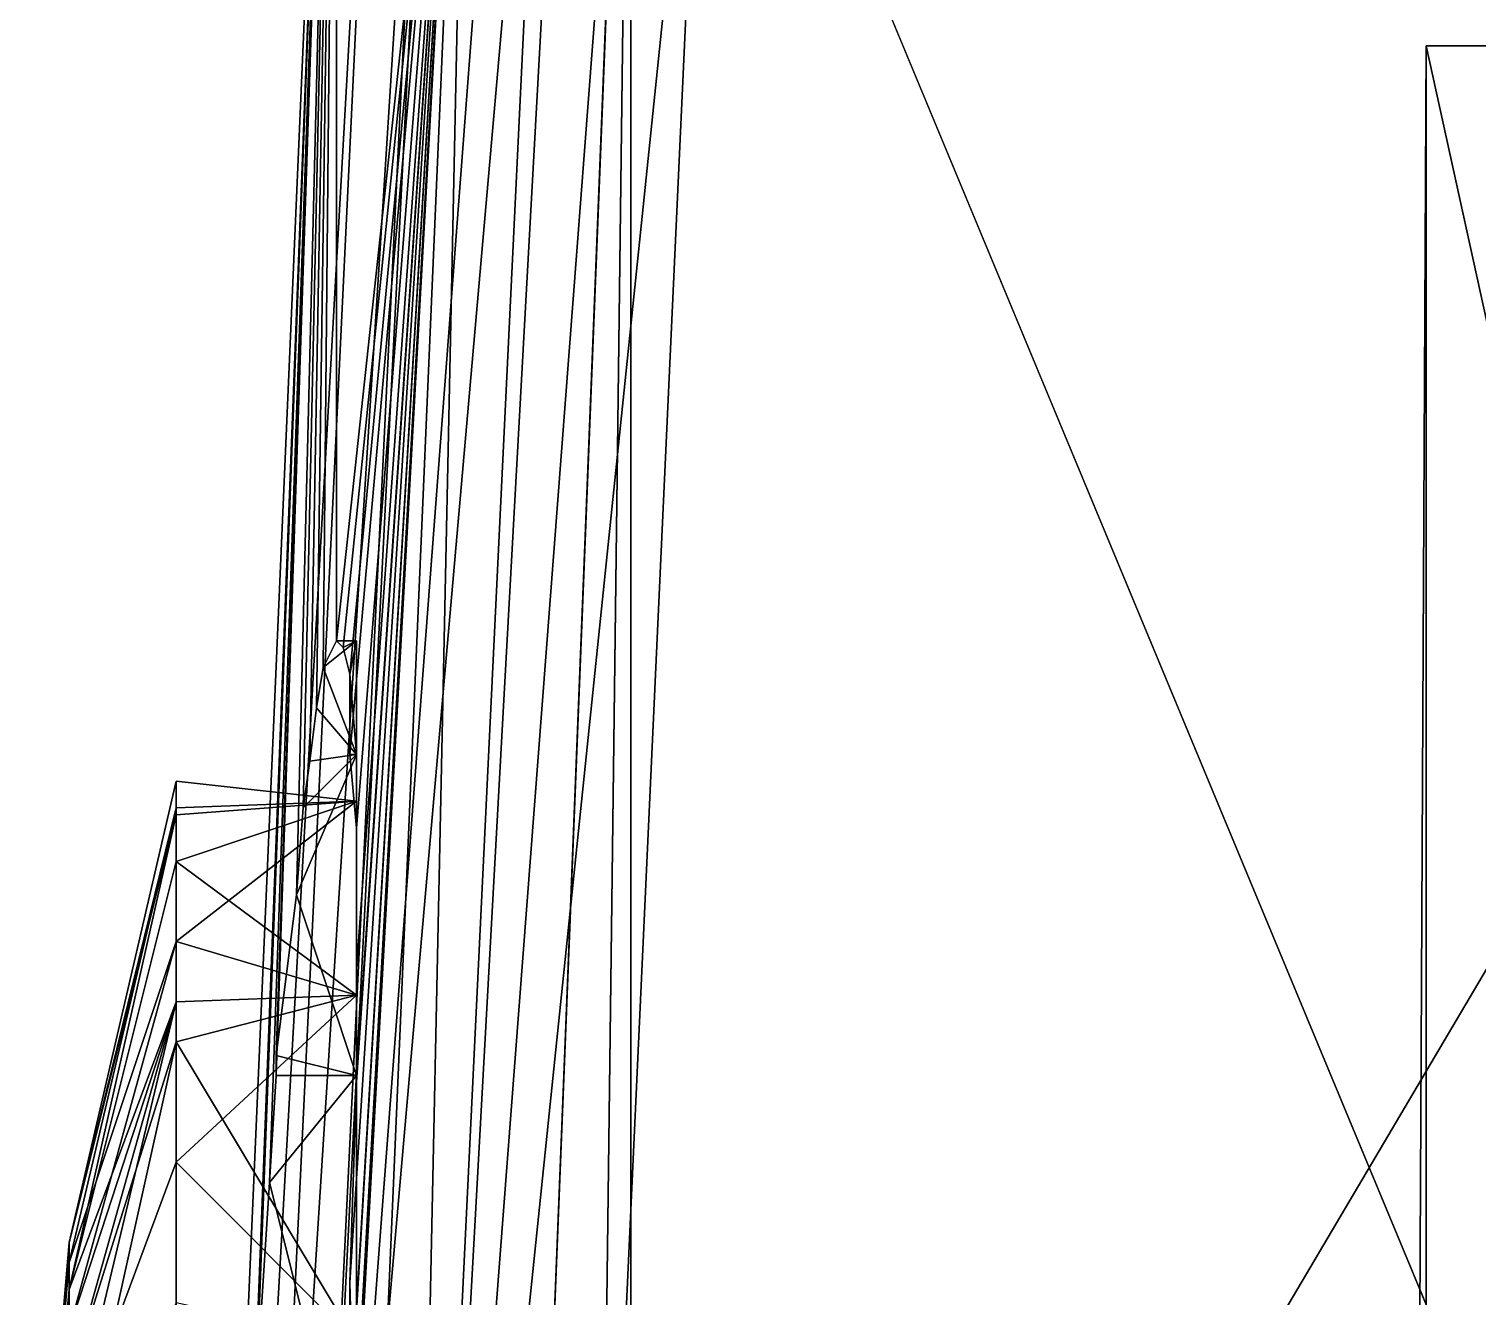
# Model space of a CAD drawing. Header units: metres. Extents: x -0.073 to 0.073, y -0.252 to 0.252.
# Drawn here: x -0.07212 to -0.05859, y 0.11706 to 0.12891 of the extents above; entities that cross this region are included whole.
import ezdxf

# ---------------------------------------------------------------- set-up
doc = ezdxf.new("R2010")
doc.units = ezdxf.units.M
for name, color, linetype in [('Object_0177', 9, 'CONTINUOUS'), ('Object_0185', 9, 'CONTINUOUS'), ('Object_0190', 9, 'CONTINUOUS'), ('Object_0280', 9, 'CONTINUOUS'), ('Object_0285', 9, 'CONTINUOUS'), ('Object_0428', 9, 'CONTINUOUS'), ('Object_0438', 9, 'CONTINUOUS'), ('Object_0513', 9, 'CONTINUOUS'), ('Object_0540', 9, 'CONTINUOUS'), ('Object_0564', 9, 'CONTINUOUS'), ('Object_0613', 9, 'CONTINUOUS'), ('Object_0851', 9, 'CONTINUOUS'), ('Object_0967', 9, 'CONTINUOUS'), ('Object_1019', 9, 'CONTINUOUS')]:
    doc.layers.add(name, color=color, linetype=linetype)

msp = doc.modelspace()

# ---------------------------------------------------------------- linework, layer by layer
at = {"layer": 'Object_0177'}
for points in [[(-0.050375, 0.133875, 0.181312), (-0.067063, 0.105625, 0.181312), (0.025312, 0.095563, 0.181312)], [(-0.067063, 0.105625, 0.181312), (-0.050375, 0.133875, 0.181312), (-0.065813, 0.13275, 0.181312)]]:
    msp.add_3dface(points, dxfattribs=at)
at = {"layer": 'Object_0185'}
for points in [[(-0.06925, 0.135938, 0.168125), (-0.071, 0.095625, 0.168125), (-0.06875, 0.135625, 0.178313)], [(-0.070188, 0.105688, 0.178313), (-0.06875, 0.135625, 0.178313), (-0.071, 0.095625, 0.168125)]]:
    msp.add_3dface(points, dxfattribs=at)
at = {"layer": 'Object_0190'}
for points in [[(-0.070188, 0.105688, 0.178313), (-0.068313, 0.135188, 0.179812), (-0.06875, 0.135625, 0.178313)], [(-0.06975, 0.105688, 0.179812), (-0.068313, 0.135188, 0.179812), (-0.070188, 0.105688, 0.178313)], [(-0.068313, 0.135188, 0.179812), (-0.06975, 0.105688, 0.179812), (-0.06825, 0.135125, 0.179938)], [(-0.067563, 0.134438, 0.180688), (-0.06825, 0.135125, 0.179938), (-0.06975, 0.105688, 0.179812)], [(-0.06975, 0.105688, 0.179812), (-0.06725, 0.134125, 0.180875), (-0.067563, 0.134438, 0.180688)], [(-0.06725, 0.134125, 0.180875), (-0.06975, 0.105688, 0.179812), (-0.068625, 0.105625, 0.180937)], [(-0.068625, 0.105625, 0.180937), (-0.067063, 0.133938, 0.181), (-0.06725, 0.134125, 0.180875)], [(-0.067063, 0.133938, 0.181), (-0.068625, 0.105625, 0.180937), (-0.0665, 0.133438, 0.181188)], [(-0.065813, 0.13275, 0.181312), (-0.0665, 0.133438, 0.181188), (-0.068625, 0.105625, 0.180937)], [(-0.065813, 0.13275, 0.181312), (-0.068625, 0.105625, 0.180937), (-0.067063, 0.105625, 0.181312)]]:
    msp.add_3dface(points, dxfattribs=at)
at = {"layer": 'Object_0280'}
for points in [[(-0.06925, 0.135938, 0.168125), (-0.070063, 0.114875, 0.161625), (-0.071, 0.095625, 0.168125)], [(-0.07, 0.116188, 0.161187), (-0.070063, 0.114875, 0.161625), (-0.06925, 0.135938, 0.168125)], [(-0.06925, 0.135938, 0.168125), (-0.069875, 0.118125, 0.16025), (-0.07, 0.116188, 0.161187)], [(-0.069875, 0.118125, 0.16025), (-0.06925, 0.135938, 0.168125), (-0.069813, 0.119125, 0.159562)], [(-0.06925, 0.135938, 0.168125), (-0.069625, 0.120813, 0.157875), (-0.069813, 0.119312, 0.159437)], [(-0.069813, 0.119312, 0.159437), (-0.069813, 0.119125, 0.159562), (-0.06925, 0.135938, 0.168125)], [(-0.069625, 0.120813, 0.157875), (-0.06925, 0.135938, 0.168125), (-0.069563, 0.121625, 0.15675)], [(-0.0695, 0.122062, 0.155813), (-0.069563, 0.121625, 0.15675), (-0.06925, 0.135938, 0.168125)], [(-0.06925, 0.135938, 0.168125), (-0.069437, 0.122562, 0.15475), (-0.0695, 0.122062, 0.155813)], [(-0.069437, 0.122562, 0.15475), (-0.06925, 0.135938, 0.168125), (-0.069375, 0.122938, 0.153375)], [(-0.06925, 0.123188, 0.15125), (-0.069375, 0.122938, 0.153375), (-0.06925, 0.135938, 0.168125)], [(-0.068, 0.13475, 0.138125), (-0.06925, 0.123188, 0.15125), (-0.06925, 0.135938, 0.168125)], [(-0.069688, 0.095563, 0.138125), (-0.06925, 0.112375, 0.140625), (-0.068, 0.13475, 0.138125)], [(-0.06925, 0.123188, 0.15125), (-0.068, 0.13475, 0.138125), (-0.069187, 0.123125, 0.150125)], [(-0.069187, 0.113812, 0.140688), (-0.068, 0.13475, 0.138125), (-0.06925, 0.112375, 0.140625)], [(-0.068, 0.13475, 0.138125), (-0.069187, 0.113812, 0.140688), (-0.069187, 0.114875, 0.140938)], [(-0.069187, 0.114875, 0.140938), (-0.069125, 0.115875, 0.141188), (-0.068, 0.13475, 0.138125)], [(-0.069125, 0.122875, 0.14875), (-0.069187, 0.123125, 0.150125), (-0.068, 0.13475, 0.138125)], [(-0.069125, 0.117188, 0.141687), (-0.068, 0.13475, 0.138125), (-0.069125, 0.115875, 0.141188)], [(-0.068, 0.13475, 0.138125), (-0.069125, 0.117188, 0.141687), (-0.069063, 0.119063, 0.142875)], [(-0.069063, 0.121437, 0.1455), (-0.069125, 0.122125, 0.146625), (-0.068, 0.13475, 0.138125)], [(-0.069125, 0.122125, 0.146688), (-0.068, 0.13475, 0.138125), (-0.069125, 0.122125, 0.146625)], [(-0.068, 0.13475, 0.138125), (-0.069125, 0.122125, 0.146688), (-0.069125, 0.122875, 0.14875)], [(-0.069063, 0.119063, 0.142875), (-0.069063, 0.119125, 0.142937), (-0.068, 0.13475, 0.138125)], [(-0.069063, 0.120125, 0.143812), (-0.068, 0.13475, 0.138125), (-0.069063, 0.119125, 0.142937)], [(-0.068, 0.13475, 0.138125), (-0.069063, 0.120125, 0.143812), (-0.069063, 0.121437, 0.1455)]]:
    msp.add_3dface(points, dxfattribs=at)
at = {"layer": 'Object_0285'}
for points in [[(-0.069063, 0.122125, 0.155875), (-0.069375, 0.122938, 0.153375), (-0.069063, 0.123188, 0.15125)], [(-0.06925, 0.123188, 0.15125), (-0.069063, 0.123188, 0.15125), (-0.069375, 0.122938, 0.153375)], [(-0.069063, 0.123188, 0.15125), (-0.06925, 0.123188, 0.15125), (-0.069187, 0.123125, 0.150125)], [(-0.069125, 0.122875, 0.14875), (-0.069063, 0.123188, 0.15125), (-0.069187, 0.123125, 0.150125)], [(-0.069063, 0.123188, 0.15125), (-0.069125, 0.122875, 0.14875), (-0.069063, 0.122125, 0.146625)], [(-0.069375, 0.122938, 0.153375), (-0.069063, 0.122125, 0.155875), (-0.069437, 0.122562, 0.15475)], [(-0.069125, 0.122125, 0.146688), (-0.069063, 0.122125, 0.146625), (-0.069125, 0.122875, 0.14875)], [(-0.0695, 0.122062, 0.155813), (-0.069437, 0.122562, 0.15475), (-0.069063, 0.122125, 0.155875)], [(-0.069063, 0.119125, 0.159562), (-0.069625, 0.120813, 0.157875), (-0.069063, 0.122125, 0.155875)], [(-0.069563, 0.121625, 0.15675), (-0.069063, 0.122125, 0.155875), (-0.069625, 0.120813, 0.157875)], [(-0.069063, 0.122125, 0.155875), (-0.069563, 0.121625, 0.15675), (-0.0695, 0.122062, 0.155813)], [(-0.069125, 0.122125, 0.146688), (-0.069125, 0.122125, 0.146625), (-0.069063, 0.122125, 0.146625)], [(-0.069063, 0.121437, 0.1455), (-0.069063, 0.122125, 0.146625), (-0.069125, 0.122125, 0.146625)], [(-0.069063, 0.122125, 0.146625), (-0.069063, 0.121437, 0.1455), (-0.069063, 0.119125, 0.142937)], [(-0.069063, 0.120125, 0.143812), (-0.069063, 0.119125, 0.142937), (-0.069063, 0.121437, 0.1455)], [(-0.069625, 0.120813, 0.157875), (-0.069063, 0.119125, 0.159562), (-0.069813, 0.119312, 0.159437)], [(-0.069813, 0.119125, 0.159562), (-0.069813, 0.119312, 0.159437), (-0.069063, 0.119125, 0.159562)], [(-0.069813, 0.119125, 0.159562), (-0.069063, 0.119125, 0.159562), (-0.069875, 0.118125, 0.16025)], [(-0.069063, 0.114875, 0.161625), (-0.069875, 0.118125, 0.16025), (-0.069063, 0.119125, 0.159562)], [(-0.069063, 0.119125, 0.142937), (-0.069063, 0.119063, 0.142875), (-0.069063, 0.114875, 0.140875)], [(-0.069125, 0.117188, 0.141687), (-0.069063, 0.114875, 0.140875), (-0.069063, 0.119063, 0.142875)], [(-0.069875, 0.118125, 0.16025), (-0.069063, 0.114875, 0.161625), (-0.07, 0.116188, 0.161187)], [(-0.069063, 0.114875, 0.140875), (-0.069125, 0.117188, 0.141687), (-0.069125, 0.115875, 0.141188)]]:
    msp.add_3dface(points, dxfattribs=at)
at = {"layer": 'Object_0428'}
for points in [[(-0.059063, 0.12875, 0.091438), (-0.052813, 0.12875, 0.091375), (-0.059063, 0.12875, 0.083562)], [(-0.053125, 0.12875, 0.0875), (-0.059063, 0.12875, 0.083562), (-0.052813, 0.12875, 0.091375)], [(-0.059063, 0.12875, 0.083562), (-0.053125, 0.12875, 0.0875), (-0.052813, 0.12875, 0.083625)]]:
    msp.add_3dface(points, dxfattribs=at)
at = {"layer": 'Object_0438'}
for points in [[(-0.059063, 0.12875, 0.083625), (-0.052813, 0.100313, 0.083562), (-0.059063, 0.060625, 0.083625)], [(-0.052813, 0.100313, 0.083562), (-0.059063, 0.12875, 0.083625), (-0.052813, 0.12875, 0.083562)]]:
    msp.add_3dface(points, dxfattribs=at)
at = {"layer": 'Object_0513'}
for points in [[(-0.0585, 0.115625, 0.14), (-0.0665, 0.134875, 0.138125), (-0.05825, 0.135625, 0.140063)], [(-0.0665, 0.134875, 0.138125), (-0.0585, 0.115625, 0.14), (-0.0665, 0.015188, 0.138125)]]:
    msp.add_3dface(points, dxfattribs=at)
at = {"layer": 'Object_0540'}
for points in [[(-0.052813, 0.12875, 0.091375), (-0.059063, 0.12875, 0.091438), (-0.052813, 0.100313, 0.091375)], [(-0.059063, 0.060625, 0.091438), (-0.052813, 0.100313, 0.091375), (-0.059063, 0.12875, 0.091438)]]:
    msp.add_3dface(points, dxfattribs=at)
at = {"layer": 'Object_0564'}
for points in [[(-0.07075, 0.121625, 0.153313), (-0.069063, 0.121688, 0.153313), (-0.07075, 0.121875, 0.1505)], [(-0.069063, 0.121688, 0.149188), (-0.07075, 0.121875, 0.1505), (-0.069063, 0.121688, 0.153313)], [(-0.07075, 0.121875, 0.1505), (-0.069063, 0.121688, 0.149188), (-0.07075, 0.121562, 0.149188)], [(-0.07075, 0.121625, 0.153313), (-0.07075, 0.121625, 0.153563), (-0.069063, 0.121688, 0.153313)], [(-0.07075, 0.120375, 0.156375), (-0.069063, 0.121688, 0.153313), (-0.07075, 0.121625, 0.153563)], [(-0.069063, 0.121688, 0.153313), (-0.07075, 0.120375, 0.156375), (-0.069063, 0.119875, 0.157125)], [(-0.07075, 0.121562, 0.149188), (-0.069063, 0.121688, 0.149188), (-0.07075, 0.121125, 0.1475)], [(-0.069063, 0.119875, 0.145375), (-0.07075, 0.121125, 0.1475), (-0.069063, 0.121688, 0.149188)], [(-0.07075, 0.121125, 0.1475), (-0.069063, 0.119875, 0.145375), (-0.07075, 0.119812, 0.145437)], [(-0.07075, 0.119812, 0.157), (-0.069063, 0.119875, 0.157125), (-0.07075, 0.120375, 0.156375)], [(-0.069063, 0.119875, 0.157125), (-0.07075, 0.118313, 0.158625), (-0.069063, 0.116625, 0.159688)], [(-0.069063, 0.119875, 0.157125), (-0.07075, 0.119812, 0.157), (-0.07075, 0.118313, 0.158625)], [(-0.07075, 0.119812, 0.145437), (-0.069063, 0.119875, 0.145375), (-0.07075, 0.119438, 0.144875)], [(-0.069063, 0.116625, 0.142813), (-0.07075, 0.119438, 0.144875), (-0.069063, 0.119875, 0.145375)], [(-0.07075, 0.119438, 0.144875), (-0.069063, 0.116625, 0.142813), (-0.07075, 0.117, 0.143)], [(-0.07075, 0.116562, 0.159562), (-0.069063, 0.116625, 0.159688), (-0.07075, 0.118313, 0.158625)]]:
    msp.add_3dface(points, dxfattribs=at)
at = {"layer": 'Object_0613'}
for points in [[(-0.059125, 0.11625, 0.084188), (-0.059063, 0.12875, 0.083562), (-0.059063, 0.060625, 0.083562)], [(-0.059063, 0.12875, 0.083562), (-0.059125, 0.11625, 0.084188), (-0.059063, 0.12875, 0.091438)], [(-0.059125, 0.11625, 0.090812), (-0.059063, 0.12875, 0.091438), (-0.059125, 0.11625, 0.084188)], [(-0.059063, 0.12875, 0.091438), (-0.059125, 0.11625, 0.090812), (-0.059063, 0.060625, 0.091438)]]:
    msp.add_3dface(points, dxfattribs=at)
at = {"layer": 'Object_0851'}
for points in [[(-0.07075, 0.121875, 0.1505), (-0.07175, 0.117563, 0.150813), (-0.07075, 0.121625, 0.153313)], [(-0.07075, 0.121875, 0.1505), (-0.07075, 0.121562, 0.149188), (-0.07175, 0.117563, 0.150813)], [(-0.07175, 0.117375, 0.1525), (-0.07075, 0.121625, 0.153313), (-0.07175, 0.117563, 0.150813)], [(-0.07075, 0.121625, 0.153313), (-0.07175, 0.117375, 0.1525), (-0.07075, 0.121625, 0.153563)], [(-0.07075, 0.120375, 0.156375), (-0.07075, 0.121625, 0.153563), (-0.07175, 0.117375, 0.1525)], [(-0.07175, 0.117125, 0.14925), (-0.07175, 0.117563, 0.150813), (-0.07075, 0.121562, 0.149188)], [(-0.07075, 0.121562, 0.149188), (-0.07075, 0.121125, 0.1475), (-0.07175, 0.117125, 0.14925)], [(-0.07075, 0.119812, 0.145437), (-0.07175, 0.117125, 0.14925), (-0.07075, 0.121125, 0.1475)], [(-0.07075, 0.120375, 0.156375), (-0.07175, 0.11675, 0.154), (-0.07075, 0.119812, 0.157)], [(-0.07175, 0.11675, 0.154), (-0.07075, 0.120375, 0.156375), (-0.07175, 0.117375, 0.1525)], [(-0.07075, 0.119812, 0.157), (-0.07175, 0.115625, 0.155188), (-0.07075, 0.118313, 0.158625)], [(-0.07175, 0.115625, 0.155188), (-0.07075, 0.119812, 0.157), (-0.07175, 0.11675, 0.154)], [(-0.07175, 0.117125, 0.14925), (-0.07075, 0.119812, 0.145437), (-0.07175, 0.11625, 0.147875)], [(-0.07075, 0.119438, 0.144875), (-0.07175, 0.11625, 0.147875), (-0.07075, 0.119812, 0.145437)], [(-0.07175, 0.11625, 0.147875), (-0.07075, 0.119438, 0.144875), (-0.07175, 0.114937, 0.146812)], [(-0.07075, 0.119438, 0.144875), (-0.07075, 0.117, 0.143), (-0.07175, 0.114937, 0.146812)], [(-0.07075, 0.116562, 0.159562), (-0.07075, 0.118313, 0.158625), (-0.07175, 0.115625, 0.155188)], [(-0.07175, 0.117563, 0.150813), (-0.072125, 0.113125, 0.1515), (-0.07175, 0.117375, 0.1525)], [(-0.072125, 0.113125, 0.1515), (-0.07175, 0.117563, 0.150813), (-0.072125, 0.113125, 0.15125)], [(-0.07175, 0.117563, 0.150813), (-0.07175, 0.117125, 0.14925), (-0.072125, 0.113125, 0.15125)], [(-0.07175, 0.117375, 0.1525), (-0.072125, 0.113125, 0.151938), (-0.07175, 0.11675, 0.154)], [(-0.072125, 0.113125, 0.151938), (-0.07175, 0.117375, 0.1525), (-0.072125, 0.113125, 0.1515)], [(-0.07175, 0.11625, 0.147875), (-0.072125, 0.113125, 0.150875), (-0.07175, 0.117125, 0.14925)], [(-0.072125, 0.113125, 0.150875), (-0.072125, 0.113125, 0.15125), (-0.07175, 0.117125, 0.14925)]]:
    msp.add_3dface(points, dxfattribs=at)
at = {"layer": 'Object_0967'}
for points in [[(-0.069063, 0.122125, 0.146625), (-0.069063, 0.121688, 0.149188), (-0.069063, 0.123188, 0.15125)], [(-0.069063, 0.121688, 0.153313), (-0.069063, 0.123188, 0.15125), (-0.069063, 0.121688, 0.149188)], [(-0.069063, 0.123188, 0.15125), (-0.069063, 0.121688, 0.153313), (-0.069063, 0.122125, 0.155875)], [(-0.069063, 0.119125, 0.142937), (-0.069063, 0.119875, 0.145375), (-0.069063, 0.122125, 0.146625)], [(-0.069063, 0.121688, 0.149188), (-0.069063, 0.122125, 0.146625), (-0.069063, 0.119875, 0.145375)], [(-0.069063, 0.119125, 0.159562), (-0.069063, 0.122125, 0.155875), (-0.069063, 0.121688, 0.153313)], [(-0.069063, 0.119875, 0.157125), (-0.069063, 0.119125, 0.159562), (-0.069063, 0.121688, 0.153313)], [(-0.069063, 0.116625, 0.159688), (-0.069063, 0.114875, 0.161625), (-0.069063, 0.119875, 0.157125)], [(-0.069063, 0.119125, 0.159562), (-0.069063, 0.119875, 0.157125), (-0.069063, 0.114875, 0.161625)], [(-0.069063, 0.119875, 0.145375), (-0.069063, 0.119125, 0.142937), (-0.069063, 0.116625, 0.142813)], [(-0.069063, 0.119125, 0.142937), (-0.069063, 0.114875, 0.140875), (-0.069063, 0.112563, 0.141875)], [(-0.069063, 0.112563, 0.141875), (-0.069063, 0.116625, 0.142813), (-0.069063, 0.119125, 0.142937)]]:
    msp.add_3dface(points, dxfattribs=at)
at = {"layer": 'Object_1019'}
for points in [[(-0.0665, 0.134875, 0.138125), (-0.069688, 0.0545, 0.138125), (-0.068, 0.13475, 0.138125)], [(-0.069688, 0.0545, 0.138125), (-0.0665, 0.134875, 0.138125), (-0.068, 0.015313, 0.138125)], [(-0.0665, 0.015188, 0.138125), (-0.068, 0.015313, 0.138125), (-0.0665, 0.134875, 0.138125)], [(-0.069688, 0.095563, 0.138125), (-0.068, 0.13475, 0.138125), (-0.069688, 0.0545, 0.138125)]]:
    msp.add_3dface(points, dxfattribs=at)

doc.saveas('drawing.dxf')
